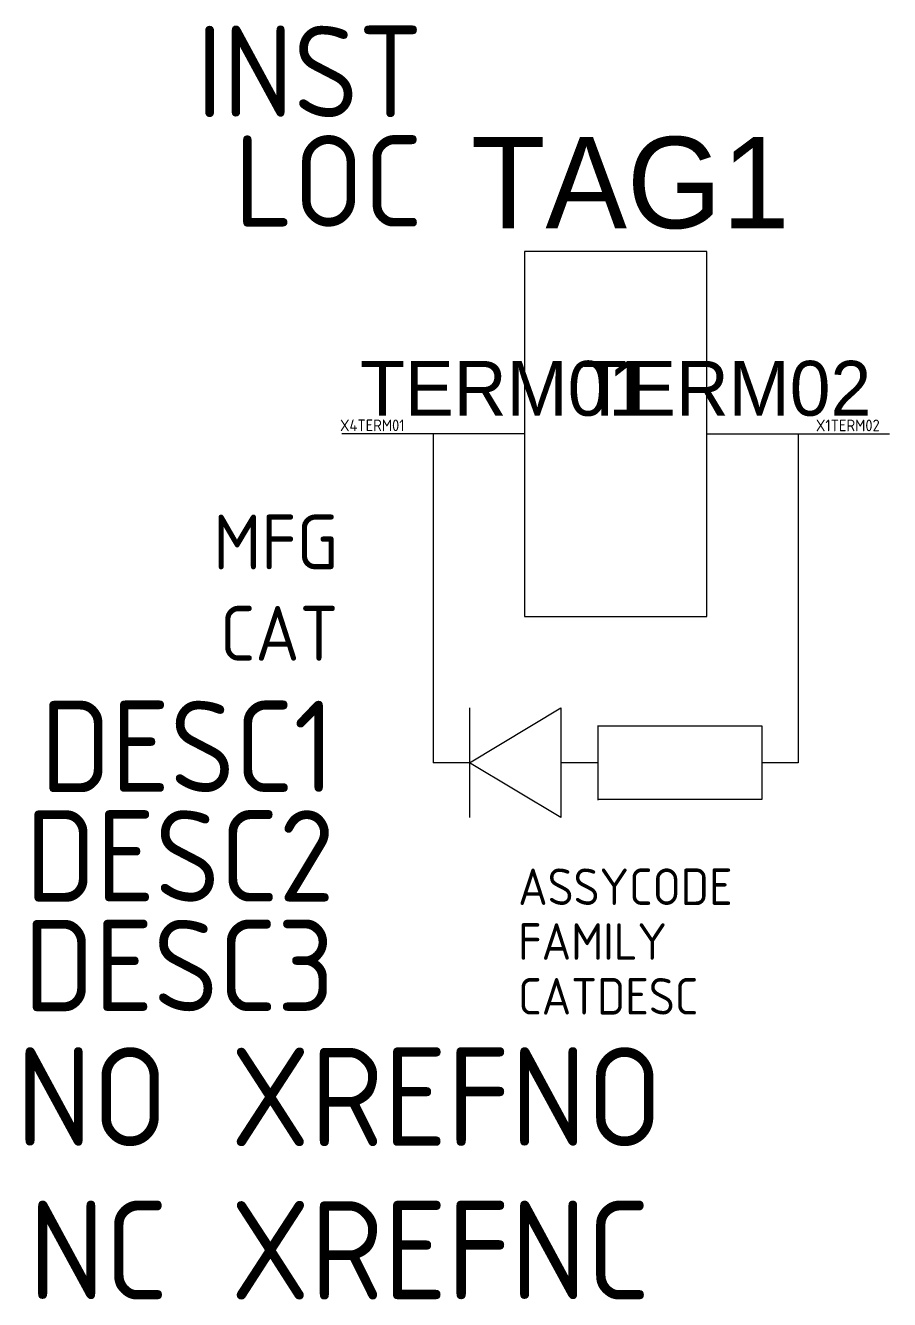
# Model space of a CAD drawing. Extents: x -14.7 to 9, y -13.2 to 21.7.
import ezdxf
from ezdxf.enums import TextEntityAlignment as Align

# ---------------------------------------------------------------- set-up
doc = ezdxf.new("R2010")
doc.units = 0
doc.header["$MEASUREMENT"] = 0
doc.styles.add('WD_IEC', font='isocp2.shx', dxfattribs={"width": 0.9, "height": 4})

msp = doc.modelspace()

# ---------------------------------------------------------------- linework, layer by layer
for p, q in [((-1, 10.5), (-6, 10.5)), ((-3.5, 10.5), (-3.5, 1.5)), ((4, 10.5), (9, 10.5)), ((6.5, 10.5), (6.5, 1.5)), ((-2.498, 1.5), (0.002, 3)), ((-2.498, 3), (-2.498, 0)), ((0.002, 3), (0.002, 0)), ((5.513, 2.5), (1, 2.5)), ((1.009, 2.477), (1.009, 0.477)), ((5.513, 0.5), (5.513, 2.5)), ((-2.5, 1.5), (-3.5, 1.5)), ((0.002, 0), (-2.498, 1.5)), ((1, 1.5), (0, 1.5)), ((6.5, 1.5), (5.5, 1.5)), ((1, 0.5), (5.513, 0.5))]:
    msp.add_line(p, q)
msp.add_lwpolyline([(4, 15.5), (-1, 15.5), (-1, 5.5), (4, 5.5)], close=True)

# ---------------------------------------------------------------- texts
at = {"style": 'WD_IEC'}
for tag, text, height, flags, p in [('INST', '', 2.5, 1, (-3.782, 19.177)), ('LOC', '', 2.5, 1, (-3.782, 16.177)), ('X1TERM02', '', 0.32, 1, (8.732, 10.574)), ('MFG', '', 1.5, 9, (-6.094, 6.793)), ('CAT', '', 1.5, 9, (-6.094, 4.293)), ('DESC1', '', 2.5, 1, (-6.194, 0.695)), ('DESC2', '', 2.5, 1, (-6.194, -2.305)), ('DESC3', '', 2.5, 1, (-6.194, -5.305)), ('NO', 'NO', 2.7, 1, (-10.75, -9)), ('NC', 'NC', 2.7, 1, (-10.75, -13.2))]:
    msp.add_attdef(tag, text=text, height=height, dxfattribs=dict(at, flags=flags)).set_placement(p, align=Align.RIGHT)
for tag, p, s, height in [('TAG1', (-2.463, 16.135), 'K', 2.5), ('TERM01', (-5.497, 11), '7', 1.5)]:
    msp.add_attdef(tag, p, s, height=height)
msp.add_attdef('TERM02', text='8', height=1.5).set_placement((8.499, 11.001), align=Align.RIGHT)
at = {"style": 'WD_IEC', "flags": 1}
for tag, p, s, height in [('X4TERM01', (-6.048, 10.577), '', 0.32), ('ASSYCODE', (-1.17, -2.397), '', 1), ('FAMILY', (-1.17, -3.897), 'CR_ACKO', 1), ('CATDESC', (-1.17, -5.397), '', 1), ('XREFNO', (-9.05, -9), '', 2.7), ('XREFNC', (-9.05, -13.2), '', 2.7)]:
    msp.add_attdef(tag, p, s, height=height, dxfattribs=at)

doc.saveas('drawing.dxf')
